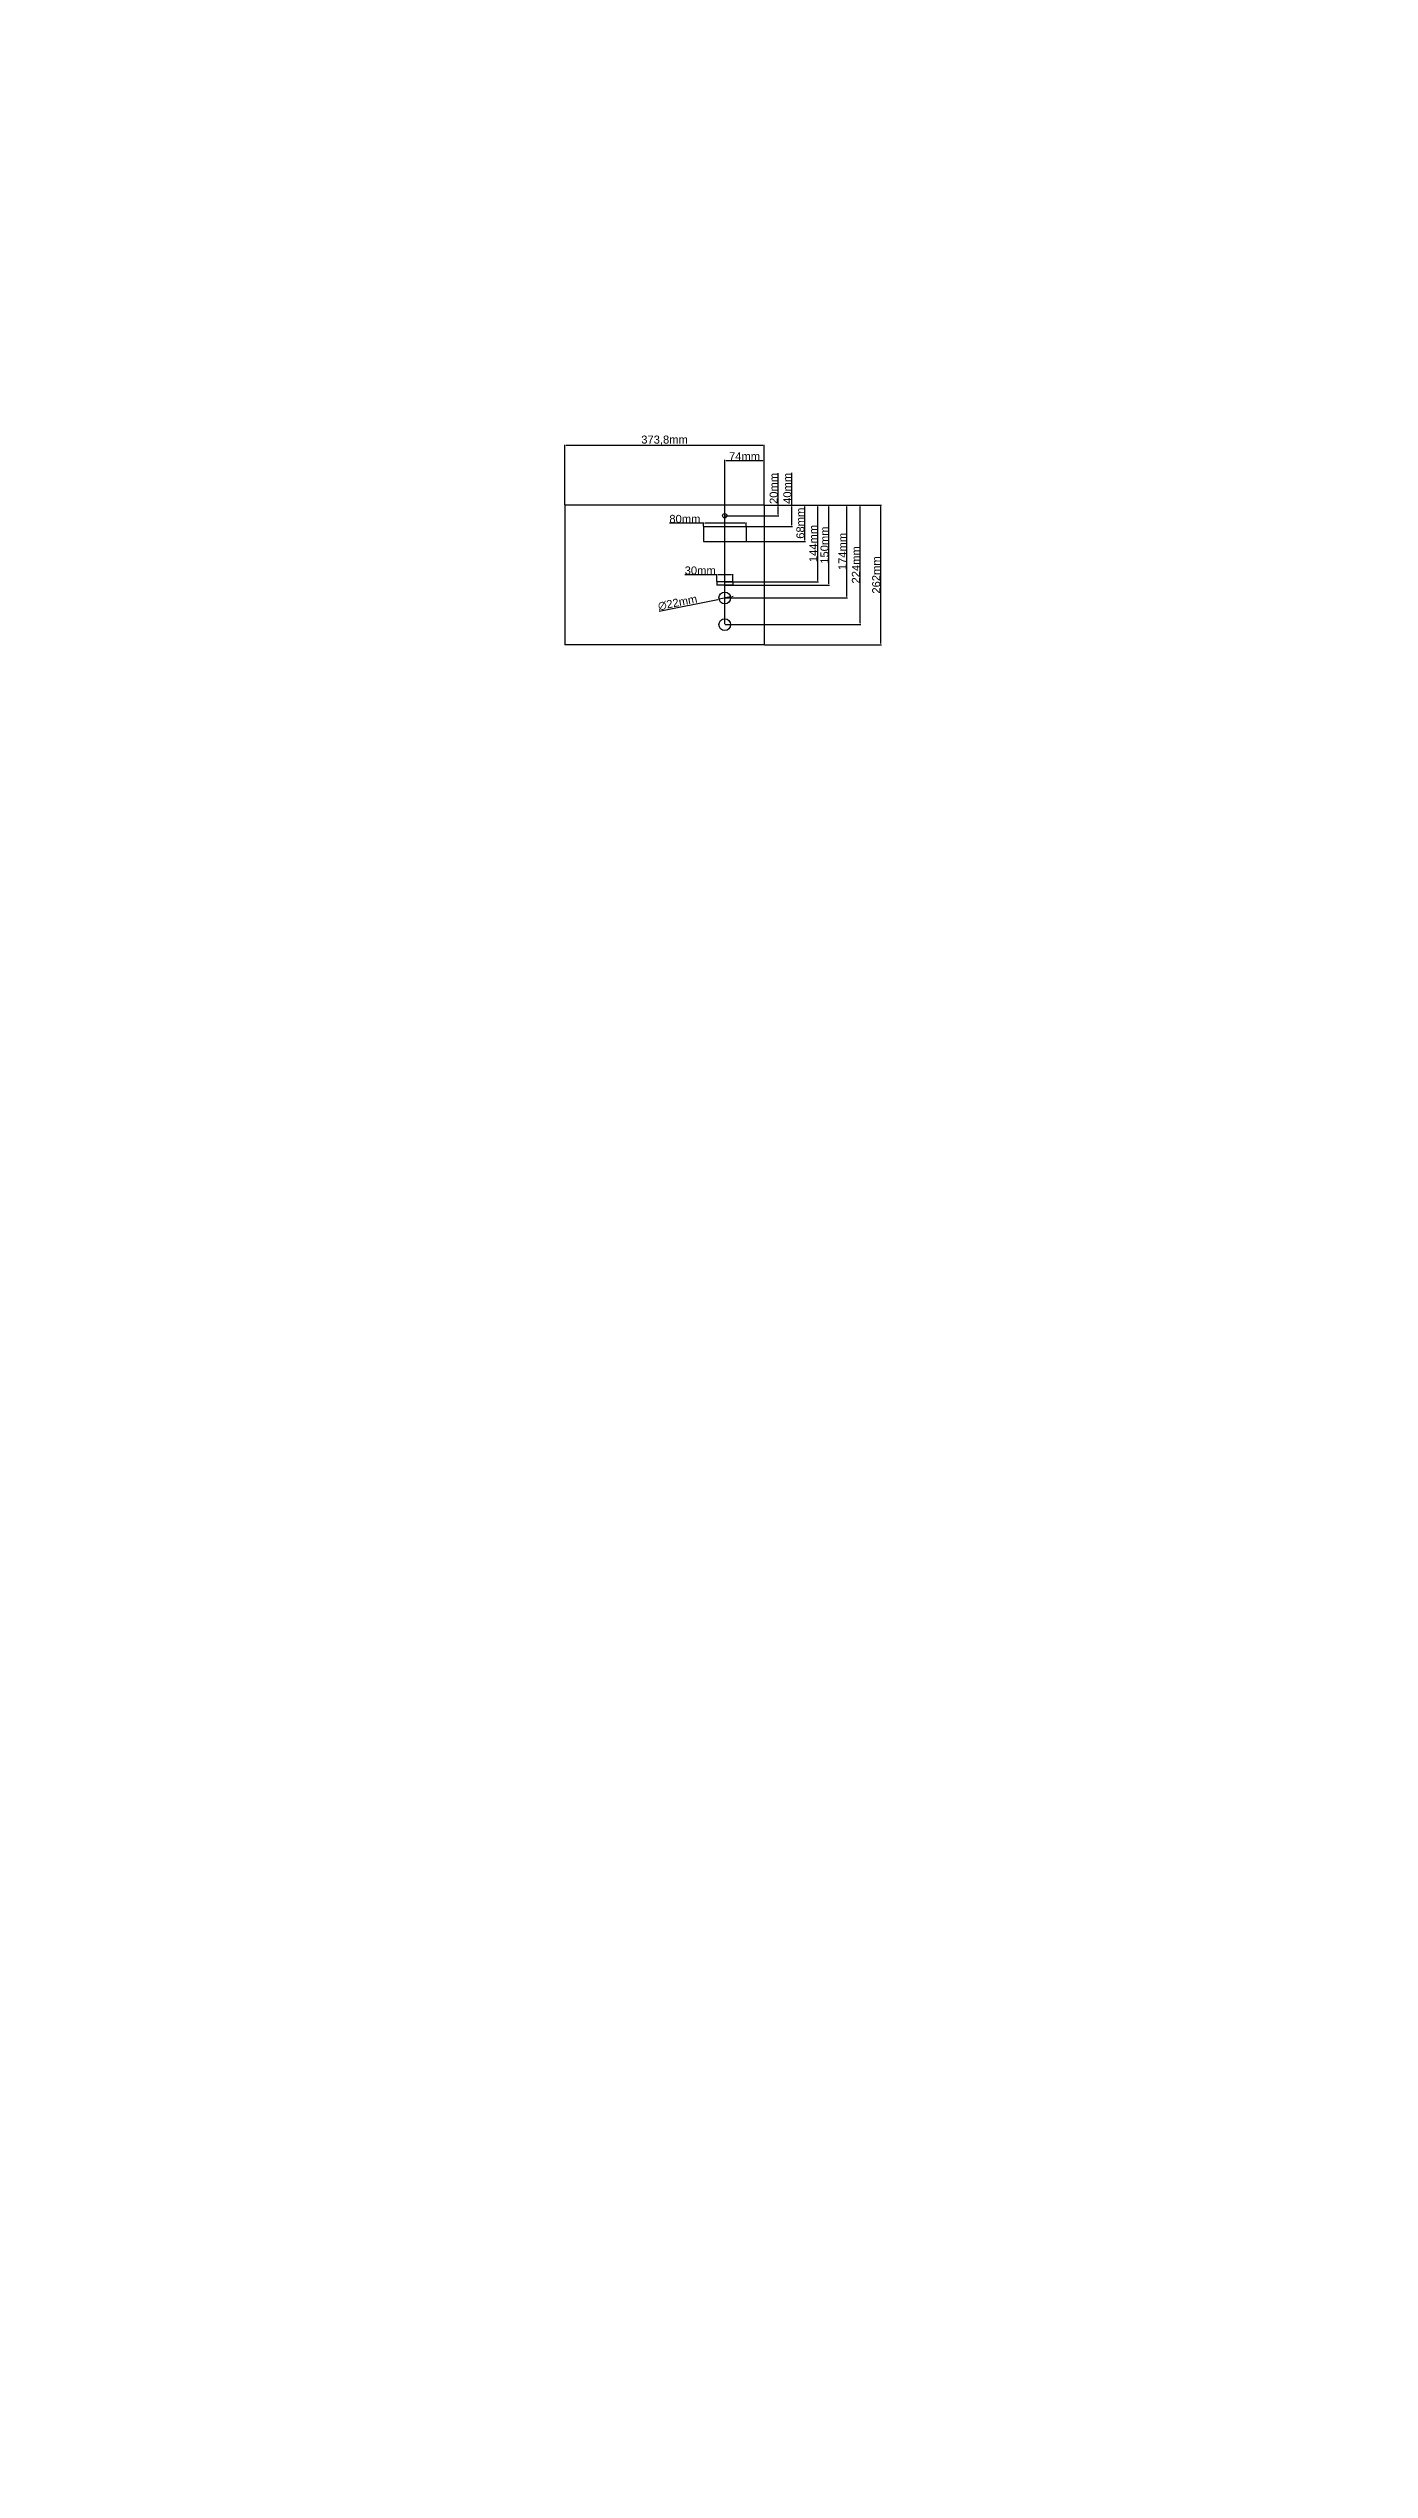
# Model space of a CAD drawing. Header units: centimetres. Extents: x -10816 to 16897, y 31630 to 109107.
# Drawn here: x 324 to 2800, y 50222 to 54760 of the extents above; entities that cross this region are included whole.
import ezdxf

# ---------------------------------------------------------------- set-up
doc = ezdxf.new("R2010")
doc.units = ezdxf.units.CM
doc.header["$LTSCALE"] = 0.5
doc.styles.get("Standard").update_dxf_attribs({"font": 'arial.ttf'})
doc.dimstyles.new('ISO-25', dxfattribs={"dimtxt": 15, "dimasz": 2.5, "dimexe": 1.25, "dimexo": 0.625, "dimtad": 1, "dimtxsty": 'Standard', "dimcen": 2.5, "dimclrd": 1, "dimclre": 1, "dimadec": 0, "dimazin": 0, "dimtfac": 1, "dimtmove": 0, "dimatfit": 3, "dimfxl": 1, "dimarcsym": 0})

# ---------------------------------------------------------------- blocks, each defined once
blk = doc.blocks.new('*D240')
at = {"color": 1, "lineweight": -2, "transparency": 16777216}
for p, q in [((1691.7, 53903.7), (1691.7, 53963.7)), ((1592.2, 53883.7), (1693, 53883.7)), ((1666.2, 53903.7), (1693, 53903.7)), ((1691.7, 53886.2), (1691.7, 53901.2))]:
    blk.add_line(p, q, dxfattribs=at)
at = {"color": 1, "transparency": 16777216}
for points in [[(1691.3, 53901.2), (1692.1, 53901.2), (1691.7, 53903.7)], [(1691.3, 53886.2), (1692.1, 53886.2), (1691.7, 53883.7)]]:
    blk.add_solid(points, dxfattribs=at)
at = {"layer": 'Defpoints', "color": 0, "transparency": 16777216}
for p in [(1591.6, 53883.7), (1665.6, 53903.7), (1691.7, 53903.7)]:
    blk.add_point(p, dxfattribs=at)
at = {"color": 0, "transparency": 16777216, "insert": (1683.4, 53934.9), "char_height": 15, "attachment_point": 5, "rotation": 90}
blk.add_mtext('20mm', dxfattribs=at)
blk = doc.blocks.new('*D241')
at = {"color": 1, "lineweight": -2, "transparency": 16777216}
for p, q in [((1717.3, 53903.7), (1717.3, 53964)), ((1666.2, 53903.7), (1718.5, 53903.7)), ((1717.3, 53866.2), (1717.3, 53901.2)), ((1632.2, 53863.7), (1718.5, 53863.7))]:
    blk.add_line(p, q, dxfattribs=at)
at = {"color": 1, "transparency": 16777216}
for points in [[(1716.9, 53901.2), (1717.7, 53901.2), (1717.3, 53903.7)], [(1716.9, 53866.2), (1717.7, 53866.2), (1717.3, 53863.7)]]:
    blk.add_solid(points, dxfattribs=at)
at = {"layer": 'Defpoints', "color": 0, "transparency": 16777216}
for p in [(1665.6, 53903.7), (1717.3, 53903.7), (1631.6, 53863.7)]:
    blk.add_point(p, dxfattribs=at)
at = {"color": 0, "transparency": 16777216, "insert": (1709, 53935.1), "char_height": 15, "attachment_point": 5, "rotation": 90}
blk.add_mtext('40mm', dxfattribs=at)
blk = doc.blocks.new('*D242')
at = {"color": 1, "lineweight": -2, "transparency": 16777216}
for p, q in [((1666.2, 53903.7), (1742.9, 53903.7)), ((1741.6, 53838.2), (1741.6, 53901.2)), ((1632.2, 53835.7), (1742.9, 53835.7))]:
    blk.add_line(p, q, dxfattribs=at)
at = {"color": 1, "transparency": 16777216}
for points in [[(1741.2, 53901.2), (1742.1, 53901.2), (1741.6, 53903.7)], [(1741.2, 53838.2), (1742.1, 53838.2), (1741.6, 53835.7)]]:
    blk.add_solid(points, dxfattribs=at)
at = {"layer": 'Defpoints', "color": 0, "transparency": 16777216}
for p in [(1665.6, 53903.7), (1741.6, 53903.7), (1631.6, 53835.7)]:
    blk.add_point(p, dxfattribs=at)
at = {"color": 0, "transparency": 16777216, "insert": (1733.4, 53869.7), "char_height": 15, "attachment_point": 5, "rotation": 90}
blk.add_mtext('68mm', dxfattribs=at)
blk = doc.blocks.new('*D243')
at = {"color": 1, "lineweight": -2, "transparency": 16777216}
for p, q in [((1666.2, 53903.7), (1767, 53903.7)), ((1765.8, 53762.2), (1765.8, 53901.2)), ((1607.2, 53759.7), (1767, 53759.7))]:
    blk.add_line(p, q, dxfattribs=at)
at = {"color": 1, "transparency": 16777216}
for points in [[(1765.3, 53901.2), (1766.2, 53901.2), (1765.8, 53903.7)], [(1765.3, 53762.2), (1766.2, 53762.2), (1765.8, 53759.7)]]:
    blk.add_solid(points, dxfattribs=at)
at = {"layer": 'Defpoints', "color": 0, "transparency": 16777216}
for p in [(1665.6, 53903.7), (1765.8, 53903.7), (1606.6, 53759.7)]:
    blk.add_point(p, dxfattribs=at)
at = {"color": 0, "transparency": 16777216, "insert": (1757.6, 53831.7), "char_height": 15, "attachment_point": 5, "rotation": 90}
blk.add_mtext('144mm', dxfattribs=at)
blk = doc.blocks.new('*D244')
at = {"color": 1, "lineweight": -2, "transparency": 16777216}
for p, q in [((1666.2, 53903.7), (1788.2, 53903.7)), ((1786.9, 53756.2), (1786.9, 53901.2)), ((1607.2, 53753.7), (1788.2, 53753.7))]:
    blk.add_line(p, q, dxfattribs=at)
at = {"color": 1, "transparency": 16777216}
for points in [[(1786.5, 53901.2), (1787.3, 53901.2), (1786.9, 53903.7)], [(1786.5, 53756.2), (1787.3, 53756.2), (1786.9, 53753.7)]]:
    blk.add_solid(points, dxfattribs=at)
at = {"layer": 'Defpoints', "color": 0, "transparency": 16777216}
for p in [(1665.6, 53903.7), (1786.9, 53903.7), (1606.6, 53753.7)]:
    blk.add_point(p, dxfattribs=at)
at = {"color": 0, "transparency": 16777216, "insert": (1778.6, 53828.7), "char_height": 15, "attachment_point": 5, "rotation": 90}
blk.add_mtext('150mm', dxfattribs=at)
blk = doc.blocks.new('*D245')
at = {"color": 1, "lineweight": -2, "transparency": 16777216}
for p, q in [((1666.9, 53903.7), (1821.6, 53903.7)), ((1820.4, 53732.2), (1820.4, 53901.2)), ((1592.2, 53729.7), (1821.6, 53729.7))]:
    blk.add_line(p, q, dxfattribs=at)
at = {"color": 1, "transparency": 16777216}
for points in [[(1819.9, 53901.2), (1820.8, 53901.2), (1820.4, 53903.7)], [(1819.9, 53732.2), (1820.8, 53732.2), (1820.4, 53729.7)]]:
    blk.add_solid(points, dxfattribs=at)
at = {"layer": 'Defpoints', "color": 0, "transparency": 16777216}
for p in [(1666.2, 53903.7), (1820.4, 53903.7), (1591.6, 53729.7)]:
    blk.add_point(p, dxfattribs=at)
at = {"color": 0, "transparency": 16777216, "insert": (1812.2, 53816.7), "char_height": 15, "attachment_point": 5, "rotation": 90}
blk.add_mtext('174mm', dxfattribs=at)
blk = doc.blocks.new('*D246')
at = {"color": 1, "lineweight": -2, "transparency": 16777216}
for p, q in [((1666.2, 53903.7), (1846.7, 53903.7)), ((1845.5, 53682.2), (1845.5, 53901.2)), ((1592.2, 53679.7), (1846.7, 53679.7))]:
    blk.add_line(p, q, dxfattribs=at)
at = {"color": 1, "transparency": 16777216}
for points in [[(1845, 53901.2), (1845.9, 53901.2), (1845.5, 53903.7)], [(1845, 53682.2), (1845.9, 53682.2), (1845.5, 53679.7)]]:
    blk.add_solid(points, dxfattribs=at)
at = {"layer": 'Defpoints', "color": 0, "transparency": 16777216}
for p in [(1665.6, 53903.7), (1845.5, 53903.7), (1591.6, 53679.7)]:
    blk.add_point(p, dxfattribs=at)
at = {"color": 0, "transparency": 16777216, "insert": (1837.3, 53791.7), "char_height": 15, "attachment_point": 5, "rotation": 90}
blk.add_mtext('224mm', dxfattribs=at)
blk = doc.blocks.new('*D247')
at = {"color": 1, "lineweight": -2, "transparency": 16777216}
for p, q in [((1551.6, 53869.6), (1488.2, 53869.6)), ((1551.6, 53864.3), (1551.6, 53870.8)), ((1629.1, 53869.6), (1554.1, 53869.6)), ((1631.6, 53864.3), (1631.6, 53870.8))]:
    blk.add_line(p, q, dxfattribs=at)
at = {"color": 1, "transparency": 16777216}
for points in [[(1554.1, 53870), (1554.1, 53869.1), (1551.6, 53869.6)], [(1629.1, 53870), (1629.1, 53869.1), (1631.6, 53869.6)]]:
    blk.add_solid(points, dxfattribs=at)
at = {"layer": 'Defpoints', "color": 0, "transparency": 16777216}
for p in [(1551.6, 53869.6), (1551.6, 53863.7), (1631.6, 53863.7)]:
    blk.add_point(p, dxfattribs=at)
at = {"color": 0, "transparency": 16777216, "insert": (1516.8, 53877.8), "char_height": 15, "attachment_point": 5}
blk.add_mtext('80mm', dxfattribs=at)
blk = doc.blocks.new('*D248')
at = {"color": 1, "lineweight": -2, "transparency": 16777216}
for p, q in [((1576.6, 53760.3), (1576.6, 53774.1)), ((1606.6, 53760.3), (1606.6, 53774.1)), ((1576.6, 53772.8), (1516.9, 53772.8)), ((1604.1, 53772.8), (1579.1, 53772.8))]:
    blk.add_line(p, q, dxfattribs=at)
at = {"color": 1, "transparency": 16777216}
for points in [[(1579.1, 53773.2), (1579.1, 53772.4), (1576.6, 53772.8)], [(1604.1, 53773.2), (1604.1, 53772.4), (1606.6, 53772.8)]]:
    blk.add_solid(points, dxfattribs=at)
at = {"layer": 'Defpoints', "color": 0, "transparency": 16777216}
for p in [(1576.6, 53772.8), (1576.6, 53759.7), (1606.6, 53759.7)]:
    blk.add_point(p, dxfattribs=at)
at = {"color": 0, "transparency": 16777216, "insert": (1545.5, 53781.1), "char_height": 15, "attachment_point": 5}
blk.add_mtext('30mm', dxfattribs=at)
blk = doc.blocks.new('*D249')
at = {"color": 1, "lineweight": -2, "transparency": 16777216}
for p, q in [((1591.6, 53680.3), (1591.6, 53988.4)), ((1594.1, 53987.2), (1663.1, 53987.2)), ((1665.6, 53904.3), (1665.6, 53988.4))]:
    blk.add_line(p, q, dxfattribs=at)
at = {"color": 1, "transparency": 16777216}
for points in [[(1594.1, 53987.6), (1594.1, 53986.8), (1591.6, 53987.2)], [(1663.1, 53987.6), (1663.1, 53986.8), (1665.6, 53987.2)]]:
    blk.add_solid(points, dxfattribs=at)
at = {"layer": 'Defpoints', "color": 0, "transparency": 16777216}
for p in [(1665.6, 53987.2), (1665.6, 53903.7), (1591.6, 53679.7)]:
    blk.add_point(p, dxfattribs=at)
at = {"color": 0, "transparency": 16777216, "insert": (1628.6, 53995.3), "char_height": 15, "attachment_point": 5}
blk.add_mtext('74mm', dxfattribs=at)
blk = doc.blocks.new('*D250')
at = {"color": 1, "lineweight": -2, "transparency": 16777216}
for p, q in [((1291.8, 53904.3), (1291.8, 54016.7)), ((1663.1, 54015.5), (1294.3, 54015.5)), ((1665.6, 53904.3), (1665.6, 54016.7))]:
    blk.add_line(p, q, dxfattribs=at)
at = {"color": 1, "transparency": 16777216}
for points in [[(1294.3, 54015.9), (1294.3, 54015), (1291.8, 54015.5)], [(1663.1, 54015.9), (1663.1, 54015), (1665.6, 54015.5)]]:
    blk.add_solid(points, dxfattribs=at)
at = {"layer": 'Defpoints', "color": 0, "transparency": 16777216}
for p in [(1291.8, 54015.5), (1291.8, 53903.7), (1665.6, 53903.7)]:
    blk.add_point(p, dxfattribs=at)
at = {"color": 0, "transparency": 16777216, "insert": (1478.7, 54025.1), "char_height": 15, "attachment_point": 5}
blk.add_mtext('373,8mm', dxfattribs=at)
blk = doc.blocks.new('*D251')
at = {"color": 1, "lineweight": -2, "transparency": 16777216}
for p, q in [((1666.9, 53903.7), (1885.1, 53903.7)), ((1883.8, 53901.2), (1883.8, 53644.2)), ((1666.2, 53641.7), (1885.1, 53641.7))]:
    blk.add_line(p, q, dxfattribs=at)
at = {"color": 1, "transparency": 16777216}
for points in [[(1883.4, 53901.2), (1884.2, 53901.2), (1883.8, 53903.7)], [(1883.4, 53644.2), (1884.2, 53644.2), (1883.8, 53641.7)]]:
    blk.add_solid(points, dxfattribs=at)
at = {"layer": 'Defpoints', "color": 0, "transparency": 16777216}
for p in [(1666.2, 53903.7), (1665.6, 53641.7), (1883.8, 53641.7)]:
    blk.add_point(p, dxfattribs=at)
at = {"color": 0, "transparency": 16777216, "insert": (1875.5, 53772.7), "char_height": 15, "attachment_point": 5, "rotation": 90}
blk.add_mtext('262mm', dxfattribs=at)
blk = doc.blocks.new('*D252')
at = {"color": 1, "lineweight": -2, "transparency": 16777216}
for p, q in [((1602.4, 53731.8), (1580.8, 53727.5)), ((1604.8, 53732.3), (1607.3, 53732.8)), ((1468.8, 53705.1), (1578.4, 53727))]:
    blk.add_line(p, q, dxfattribs=at)
at = {"color": 1, "transparency": 16777216}
for points in [[(1604.8, 53732.7), (1604.9, 53731.9), (1602.4, 53731.8)], [(1578.3, 53727.4), (1578.5, 53726.6), (1580.8, 53727.5)]]:
    blk.add_solid(points, dxfattribs=at)
at = {"layer": 'Defpoints', "color": 0, "transparency": 16777216}
for p in [(1602.4, 53731.8), (1580.8, 53727.5)]:
    blk.add_point(p, dxfattribs=at)
at = {"color": 0, "transparency": 16777216, "insert": (1503.1, 53720.9), "char_height": 15, "attachment_point": 5, "rotation": 11.3141}
blk.add_mtext('∅22mm', dxfattribs=at)
blk = doc.blocks.new('*D426')
at = {"color": 1, "lineweight": -2, "transparency": 16777216}
for p, q in [((342, 61116.3), (374.6, 61178)), ((377.2, 61182.9), (375.7, 61180.2)), ((378.3, 61185.1), (379.5, 61187.3)), ((9186.2, 50382.9), (9186.2, 50435.5)), ((9188.7, 50434.2), (9281.7, 50434.2)), ((9284.2, 50382.9), (9284.2, 50435.5))]:
    blk.add_line(p, q, dxfattribs=at)
at = {"color": 1, "transparency": 16777216}
for points in [[(374.2, 61178.2), (374.9, 61177.8), (375.7, 61180.2)], [(378, 61185.3), (378.7, 61184.9), (377.2, 61182.9)], [(9188.7, 50434.7), (9188.7, 50433.8), (9186.2, 50434.2)], [(9281.7, 50434.7), (9281.7, 50433.8), (9284.2, 50434.2)]]:
    blk.add_solid(points, dxfattribs=at)
at = {"layer": 'Defpoints', "color": 0, "transparency": 16777216}
for p in [(375.7, 61180.2), (377.2, 61182.9), (9284.2, 50434.2), (9186.2, 50382.3), (9284.2, 50382.3)]:
    blk.add_point(p, dxfattribs=at)
at = {"color": 0, "transparency": 16777216, "insert": (348.7, 61147.8), "char_height": 15, "attachment_point": 5, "rotation": 62.1415}
blk.add_mtext('∅3mm', dxfattribs=at)
at = {"color": 0, "transparency": 16777216, "insert": (9235.2, 50442.5), "char_height": 15, "attachment_point": 5}
blk.add_mtext('98mm', dxfattribs=at)
blk = doc.blocks.new('*D427')
at = {"color": 1, "lineweight": -2, "transparency": 16777216}
for p, q in [((370.1, 61197.7), (370.1, 61251.9)), ((372.6, 61250.7), (417.1, 61250.7)), ((419.6, 61216.2), (419.6, 61251.9)), ((419.6, 61250.7), (497.4, 61250.7)), ((9188.7, 50390.9), (9188.7, 50416.1)), ((9281.7, 50390.9), (9281.7, 50416.1)), ((9191.2, 50414.9), (9279.2, 50414.9))]:
    blk.add_line(p, q, dxfattribs=at)
at = {"color": 1, "transparency": 16777216}
for points in [[(372.6, 61251.1), (372.6, 61250.3), (370.1, 61250.7)], [(417.1, 61251.1), (417.1, 61250.3), (419.6, 61250.7)], [(9191.2, 50415.3), (9191.2, 50414.5), (9188.7, 50414.9)], [(9279.2, 50415.3), (9279.2, 50414.5), (9281.7, 50414.9)]]:
    blk.add_solid(points, dxfattribs=at)
at = {"layer": 'Defpoints', "color": 0, "transparency": 16777216}
for p in [(419.6, 61250.7), (370.1, 61197.1), (419.6, 61215.6), (9188.7, 50390.3), (9281.7, 50414.9), (9281.7, 50390.3)]:
    blk.add_point(p, dxfattribs=at)
at = {"color": 0, "transparency": 16777216, "char_height": 15, "attachment_point": 5}
for s, insert in [('49,5mm', (459.8, 61260.3)), ('93mm', (9235.2, 50423.2))]:
    blk.add_mtext(s, dxfattribs=dict(at, insert=insert))
blk = doc.blocks.new('*D428')
at = {"color": 1, "lineweight": -2, "transparency": 16777216}
for p, q in [((357.6, 61197.7), (357.6, 61279.4)), ((360.1, 61278.1), (417.1, 61278.1)), ((419.6, 61216.2), (419.6, 61279.4)), ((9185.5, 50382.3), (9154.1, 50382.3)), ((9155.3, 50379.8), (9155.3, 50344.8)), ((9185.5, 50342.3), (9154.1, 50342.3)), ((9155.3, 50342.3), (9155.3, 50282))]:
    blk.add_line(p, q, dxfattribs=at)
at = {"color": 1, "transparency": 16777216}
for points in [[(360.1, 61278.6), (360.1, 61277.7), (357.6, 61278.1)], [(417.1, 61278.6), (417.1, 61277.7), (419.6, 61278.1)], [(9154.9, 50379.8), (9155.8, 50379.8), (9155.3, 50382.3)], [(9154.9, 50344.8), (9155.8, 50344.8), (9155.3, 50342.3)]]:
    blk.add_solid(points, dxfattribs=at)
at = {"layer": 'Defpoints', "color": 0, "transparency": 16777216}
for p in [(419.6, 61278.1), (357.6, 61197.1), (419.6, 61215.6), (9186.2, 50382.3), (9155.3, 50342.3), (9186.2, 50342.3)]:
    blk.add_point(p, dxfattribs=at)
at = {"color": 0, "transparency": 16777216, "insert": (388.6, 61286.4), "char_height": 15, "attachment_point": 5}
blk.add_mtext('62mm', dxfattribs=at)
at = {"color": 0, "transparency": 16777216, "insert": (9147.1, 50310.9), "char_height": 15, "attachment_point": 5, "rotation": 90}
blk.add_mtext('40mm', dxfattribs=at)
blk = doc.blocks.new('*D429')
at = {"color": 1, "lineweight": -2, "transparency": 16777216}
for p, q in [((385.1, 61197.7), (385.1, 61229.5)), ((387.6, 61228.2), (417.1, 61228.2)), ((419.6, 61216.2), (419.6, 61229.5)), ((419.6, 61228.2), (496.8, 61228.2)), ((9188, 50334.3), (9175.1, 50334.3)), ((9176.4, 50331.8), (9176.4, 50265.8)), ((9219.5, 50263.3), (9175.1, 50263.3))]:
    blk.add_line(p, q, dxfattribs=at)
at = {"color": 1, "transparency": 16777216}
for points in [[(387.6, 61228.6), (387.6, 61227.8), (385.1, 61228.2)], [(417.1, 61228.6), (417.1, 61227.8), (419.6, 61228.2)], [(9175.9, 50331.8), (9176.8, 50331.8), (9176.4, 50334.3)], [(9175.9, 50265.8), (9176.8, 50265.8), (9176.4, 50263.3)]]:
    blk.add_solid(points, dxfattribs=at)
at = {"layer": 'Defpoints', "color": 0, "transparency": 16777216}
for p in [(419.6, 61228.2), (385.1, 61197.1), (419.6, 61215.6), (9188.7, 50334.3), (9176.4, 50263.3), (9220.2, 50263.3)]:
    blk.add_point(p, dxfattribs=at)
at = {"color": 0, "transparency": 16777216, "insert": (459.5, 61237.9), "char_height": 15, "attachment_point": 5}
blk.add_mtext('34,5mm', dxfattribs=at)
at = {"color": 0, "transparency": 16777216, "insert": (9168.2, 50298.8), "char_height": 15, "attachment_point": 5, "rotation": 90}
blk.add_mtext('71mm', dxfattribs=at)
blk = doc.blocks.new('*D430')
at = {"color": 1, "lineweight": -2, "transparency": 16777216}
for p, q in [((376.6, 61085.4), (376.6, 61131.1)), ((379.1, 61129.8), (417.1, 61129.8)), ((419.6, 61088.4), (419.6, 61131.1)), ((419.6, 61129.8), (479.9, 61129.8)), ((9220.2, 50262.7), (9220.2, 50222.1)), ((9250.2, 50262.7), (9250.2, 50222.1)), ((9222.7, 50223.3), (9247.7, 50223.3)), ((9250.2, 50223.3), (9309.9, 50223.3))]:
    blk.add_line(p, q, dxfattribs=at)
at = {"color": 1, "transparency": 16777216}
for points in [[(379.1, 61130.2), (379.1, 61129.4), (376.6, 61129.8)], [(417.1, 61130.2), (417.1, 61129.4), (419.6, 61129.8)], [(9222.7, 50223.7), (9222.7, 50222.9), (9220.2, 50223.3)], [(9247.7, 50223.7), (9247.7, 50222.9), (9250.2, 50223.3)]]:
    blk.add_solid(points, dxfattribs=at)
at = {"layer": 'Defpoints', "color": 0, "transparency": 16777216}
for p in [(419.6, 61129.8), (376.6, 61084.8), (419.6, 61087.8), (9220.2, 50263.3), (9250.2, 50263.3), (9250.2, 50223.3)]:
    blk.add_point(p, dxfattribs=at)
at = {"color": 0, "transparency": 16777216, "char_height": 15, "attachment_point": 5}
for s, insert in [('43mm', (451, 61138.1)), ('30mm', (9281.3, 50231.6))]:
    blk.add_mtext(s, dxfattribs=dict(at, insert=insert))
blk = doc.blocks.new('*D431')
at = {"color": 1, "lineweight": -2, "transparency": 16777216}
for p, q in [((391.6, 61085.4), (391.6, 61109.4)), ((394.1, 61108.1), (417.1, 61108.1)), ((419.6, 61088.4), (419.6, 61109.4)), ((419.6, 61108.1), (479.6, 61108.1)), ((9188, 50390.3), (9136.1, 50390.3)), ((9137.4, 50387.8), (9137.4, 50336.8)), ((9188, 50334.3), (9136.1, 50334.3)), ((9137.4, 50334.3), (9137.4, 50274.6))]:
    blk.add_line(p, q, dxfattribs=at)
at = {"color": 1, "transparency": 16777216}
for points in [[(394.1, 61108.5), (394.1, 61107.7), (391.6, 61108.1)], [(417.1, 61108.5), (417.1, 61107.7), (419.6, 61108.1)], [(9137, 50387.8), (9137.8, 50387.8), (9137.4, 50390.3)], [(9137, 50336.8), (9137.8, 50336.8), (9137.4, 50334.3)]]:
    blk.add_solid(points, dxfattribs=at)
at = {"layer": 'Defpoints', "color": 0, "transparency": 16777216}
for p in [(391.6, 61084.8), (419.6, 61108.1), (419.6, 61087.8), (9188.7, 50390.3), (9137.4, 50334.3), (9188.7, 50334.3)]:
    blk.add_point(p, dxfattribs=at)
at = {"color": 0, "transparency": 16777216, "insert": (450.8, 61116.4), "char_height": 15, "attachment_point": 5}
blk.add_mtext('28mm', dxfattribs=at)
at = {"color": 0, "transparency": 16777216, "insert": (9129.1, 50303.2), "char_height": 15, "attachment_point": 5, "rotation": 90}
blk.add_mtext('56mm', dxfattribs=at)
blk = doc.blocks.new('*D432')
at = {"color": 1, "lineweight": -2, "transparency": 16777216}
for p, q in [((392.2, 61084.8), (434.2, 61084.8)), ((433, 61082.3), (433, 61056.3)), ((392.2, 61053.8), (434.2, 61053.8)), ((433, 61053.8), (433, 60994)), ((9278.6, 50336.9), (9276.8, 50338.6)), ((9280.5, 50335.3), (9282.8, 50333.3)), ((9333.3, 50289.5), (9284.7, 50331.7))]:
    blk.add_line(p, q, dxfattribs=at)
at = {"color": 1, "transparency": 16777216}
for points in [[(432.6, 61082.3), (433.4, 61082.3), (433, 61084.8)], [(432.6, 61056.3), (433.4, 61056.3), (433, 61053.8)], [(9278.9, 50337.3), (9278.4, 50336.6), (9280.5, 50335.3)], [(9285, 50332), (9284.4, 50331.4), (9282.8, 50333.3)]]:
    blk.add_solid(points, dxfattribs=at)
at = {"layer": 'Defpoints', "color": 0, "transparency": 16777216}
for p in [(391.6, 61084.8), (391.6, 61053.8), (433, 61053.8), (9280.5, 50335.3), (9282.8, 50333.3)]:
    blk.add_point(p, dxfattribs=at)
at = {"color": 0, "transparency": 16777216, "char_height": 15, "attachment_point": 5}
for s, insert, rotation in [('31mm', (424.7, 61022.7), 90), ('∅3mm', (9315.7, 50316.3), 319.0473)]:
    blk.add_mtext(s, dxfattribs=dict(at, insert=insert, rotation=rotation))
blk = doc.blocks.new('*D433')
at = {"color": 1, "lineweight": -2, "transparency": 16777216}
for p, q in [((420.2, 61087.8), (458.7, 61087.8)), ((457.4, 61085.3), (457.4, 61053.3)), ((420.2, 61050.8), (458.7, 61050.8)), ((457.4, 61050.8), (457.4, 60991)), ((9244.8, 50264.3), (9242.3, 50264.8)), ((9247.2, 50263.9), (9253.1, 50262.8)), ((9340.1, 50246.5), (9255.6, 50262.3))]:
    blk.add_line(p, q, dxfattribs=at)
at = {"color": 1, "transparency": 16777216}
for points in [[(457, 61085.3), (457.9, 61085.3), (457.4, 61087.8)], [(457, 61053.3), (457.9, 61053.3), (457.4, 61050.8)], [(9244.8, 50264.7), (9244.7, 50263.9), (9247.2, 50263.9)], [(9255.6, 50262.7), (9255.5, 50261.9), (9253.1, 50262.8)]]:
    blk.add_solid(points, dxfattribs=at)
at = {"layer": 'Defpoints', "color": 0, "transparency": 16777216}
for p in [(419.6, 61087.8), (419.6, 61050.8), (457.4, 61050.8), (9247.2, 50263.9), (9253.1, 50262.8)]:
    blk.add_point(p, dxfattribs=at)
at = {"color": 0, "transparency": 16777216, "char_height": 15, "attachment_point": 5}
for s, insert, rotation in [('37mm', (449.2, 61019.7), 90), ('∅6mm', (9311.3, 50260.8), 349.4136)]:
    blk.add_mtext(s, dxfattribs=dict(at, insert=insert, rotation=rotation))

msp = doc.modelspace()

# ---------------------------------------------------------------- linework, layer by layer
for p, q in [((1665.608, 53903.687), (1291.808, 53903.687)), ((1291.808, 53903.687), (1291.808, 53641.687)), ((1665.608, 53903.687), (1665.608, 53641.687)), ((1551.608, 53863.687), (1631.608, 53863.687)), ((1551.608, 53863.687), (1551.608, 53835.687)), ((1551.608, 53835.687), (1631.608, 53835.687)), ((1631.608, 53863.687), (1631.608, 53835.687)), ((1591.608, 53759.687), (1576.608, 53759.687)), ((1576.608, 53759.687), (1576.608, 53753.687)), ((1591.608, 53753.687), (1576.608, 53753.687)), ((1591.608, 53759.687), (1606.608, 53759.687)), ((1606.608, 53759.687), (1591.608, 53759.687)), ((1591.608, 53753.687), (1606.608, 53753.687)), ((1606.608, 53753.687), (1591.608, 53753.687)), ((1606.608, 53759.687), (1606.608, 53753.687)), ((1665.608, 53641.687), (1291.808, 53641.687))]:
    msp.add_line(p, q)
for centre, radius in [((1591.608, 53883.687), 4), ((1591.608, 53729.687), 11), ((1591.608, 53679.687), 11)]:
    msp.add_circle(centre, radius)

# ---------------------------------------------------------------- dimensions: what is measured, and where the dimension line sits
for base, p1, p2, picture, middle in [((419.6, 61278.139), (357.6, 61197.07), (419.6, 61215.57), '*D428', (388.6, 61286.423)), ((419.6, 61250.698), (370.1, 61197.07), (419.6, 61215.57), '*D427', (459.765, 61260.337)), ((419.6, 61228.216), (385.1, 61197.07), (419.6, 61215.57), '*D429', (459.458, 61237.855)), ((419.584, 61129.805), (376.584, 61084.787), (419.584, 61087.787), '*D430', (451.011, 61138.093)), ((9250.162, 50223.31), (9220.162, 50263.318), (9250.162, 50263.318), '*D430', (9281.281, 50231.599)), ((419.584, 61108.11), (391.584, 61084.787), (419.584, 61087.787), '*D431', (450.837, 61116.394)), ((1291.808, 54015.452), (1665.608, 53903.687), (1291.808, 53903.687), '*D250', (1478.708, 54025.091)), ((1665.608, 53987.196), (1591.608, 53679.687), (1665.608, 53903.687), '*D249', (1628.608, 53995.321)), ((1576.608, 53772.801), (1606.608, 53759.687), (1576.608, 53759.687), '*D248', (1545.489, 53781.089))]:
    dim = msp.add_linear_dim(base=base, p1=p1, p2=p2, dimstyle='ISO-25', override={"dimpost": 'mm'})
    dim.commit()
    dim.dimension.update_dxf_attribs({"geometry": picture, "text_midpoint": middle})
for base, p1, p2, picture, middle in [((9155.341, 50342.318), (9186.162, 50382.318), (9186.162, 50342.318), '*D428', (9147.057, 50310.892)), ((9176.353, 50263.318), (9188.662, 50334.318), (9220.162, 50263.318), '*D429', (9168.197, 50298.818)), ((9137.398, 50334.318), (9188.662, 50390.318), (9188.662, 50334.318), '*D431', (9129.114, 50303.194)), ((432.972, 61053.787), (391.584, 61084.787), (391.584, 61053.787), '*D432', (424.683, 61022.668)), ((457.449, 61050.787), (419.584, 61087.787), (419.584, 61050.787), '*D433', (449.161, 61019.668)), ((1691.726, 53903.687), (1591.608, 53883.687), (1665.608, 53903.687), '*D240', (1683.443, 53934.939)), ((1717.282, 53903.687), (1631.608, 53863.687), (1665.608, 53903.687), '*D241', (1708.998, 53935.113)), ((1820.353, 53903.687), (1591.608, 53729.687), (1666.233, 53903.687), '*D245', (1812.197, 53816.687)), ((1845.451, 53903.687), (1591.608, 53679.687), (1665.608, 53903.687), '*D246', (1837.295, 53791.687)), ((1765.761, 53903.687), (1606.608, 53759.687), (1665.608, 53903.687), '*D243', (1757.605, 53831.687)), ((1786.922, 53903.687), (1606.608, 53753.687), (1665.608, 53903.687), '*D244', (1778.638, 53828.687)), ((1741.648, 53903.687), (1631.608, 53835.687), (1665.608, 53903.687), '*D242', (1733.365, 53869.687)), ((1883.831, 53641.687), (1666.233, 53903.687), (1665.608, 53641.687), '*D251', (1875.548, 53772.687))]:
    dim = msp.add_linear_dim(base=base, p1=p1, p2=p2, angle=90, dimstyle='ISO-25', override={"dimpost": 'mm'})
    dim.commit()
    dim.dimension.update_dxf_attribs({"geometry": picture, "text_midpoint": middle})
for base, p1, p2, picture, middle in [((9281.662, 50414.882), (9188.662, 50390.318), (9281.662, 50390.318), '*D427', (9235.162, 50414.882)), ((9284.162, 50434.247), (9186.162, 50382.318), (9284.162, 50382.318), '*D426', (9235.162, 50434.247)), ((1551.608, 53869.563), (1631.608, 53863.687), (1551.608, 53863.687), '*D247', (1516.823, 53869.563))]:
    dim = msp.add_linear_dim(base=base, p1=p1, p2=p2, dimstyle='ISO-25', override={"dimpost": 'mm'})
    dim.commit()
    dim.dimension.update_dxf_attribs({"geometry": picture, "text_midpoint": middle, "dimtype": 160})
for p1, p2, picture, middle in [((377.151, 61182.896), (375.749, 61180.244), '*D426', (356.439, 61143.709)), ((9247.213, 50263.869), (9253.111, 50262.767), '*D433', (9309.669, 50252.196)), ((1602.394, 53731.845), (1580.822, 53727.529), '*D252', (1504.831, 53712.325))]:
    dim = msp.add_diameter_dim_2p(p1=p1, p2=p2, dimstyle='ISO-25', override={"dimpost": 'mm'})
    dim.commit()
    dim.dimension.update_dxf_attribs({"geometry": picture, "text_midpoint": middle, "dimtype": 163})
dim = msp.add_diameter_dim_2p(p1=(9280.529, 50335.301), p2=(9282.795, 50333.335), dimstyle='ISO-25', override={"dimpost": 'mm'})
dim.commit()
dim.dimension.update_dxf_attribs({"geometry": '*D432', "text_midpoint": (9315.656, 50316.34)})

doc.saveas('drawing.dxf')
